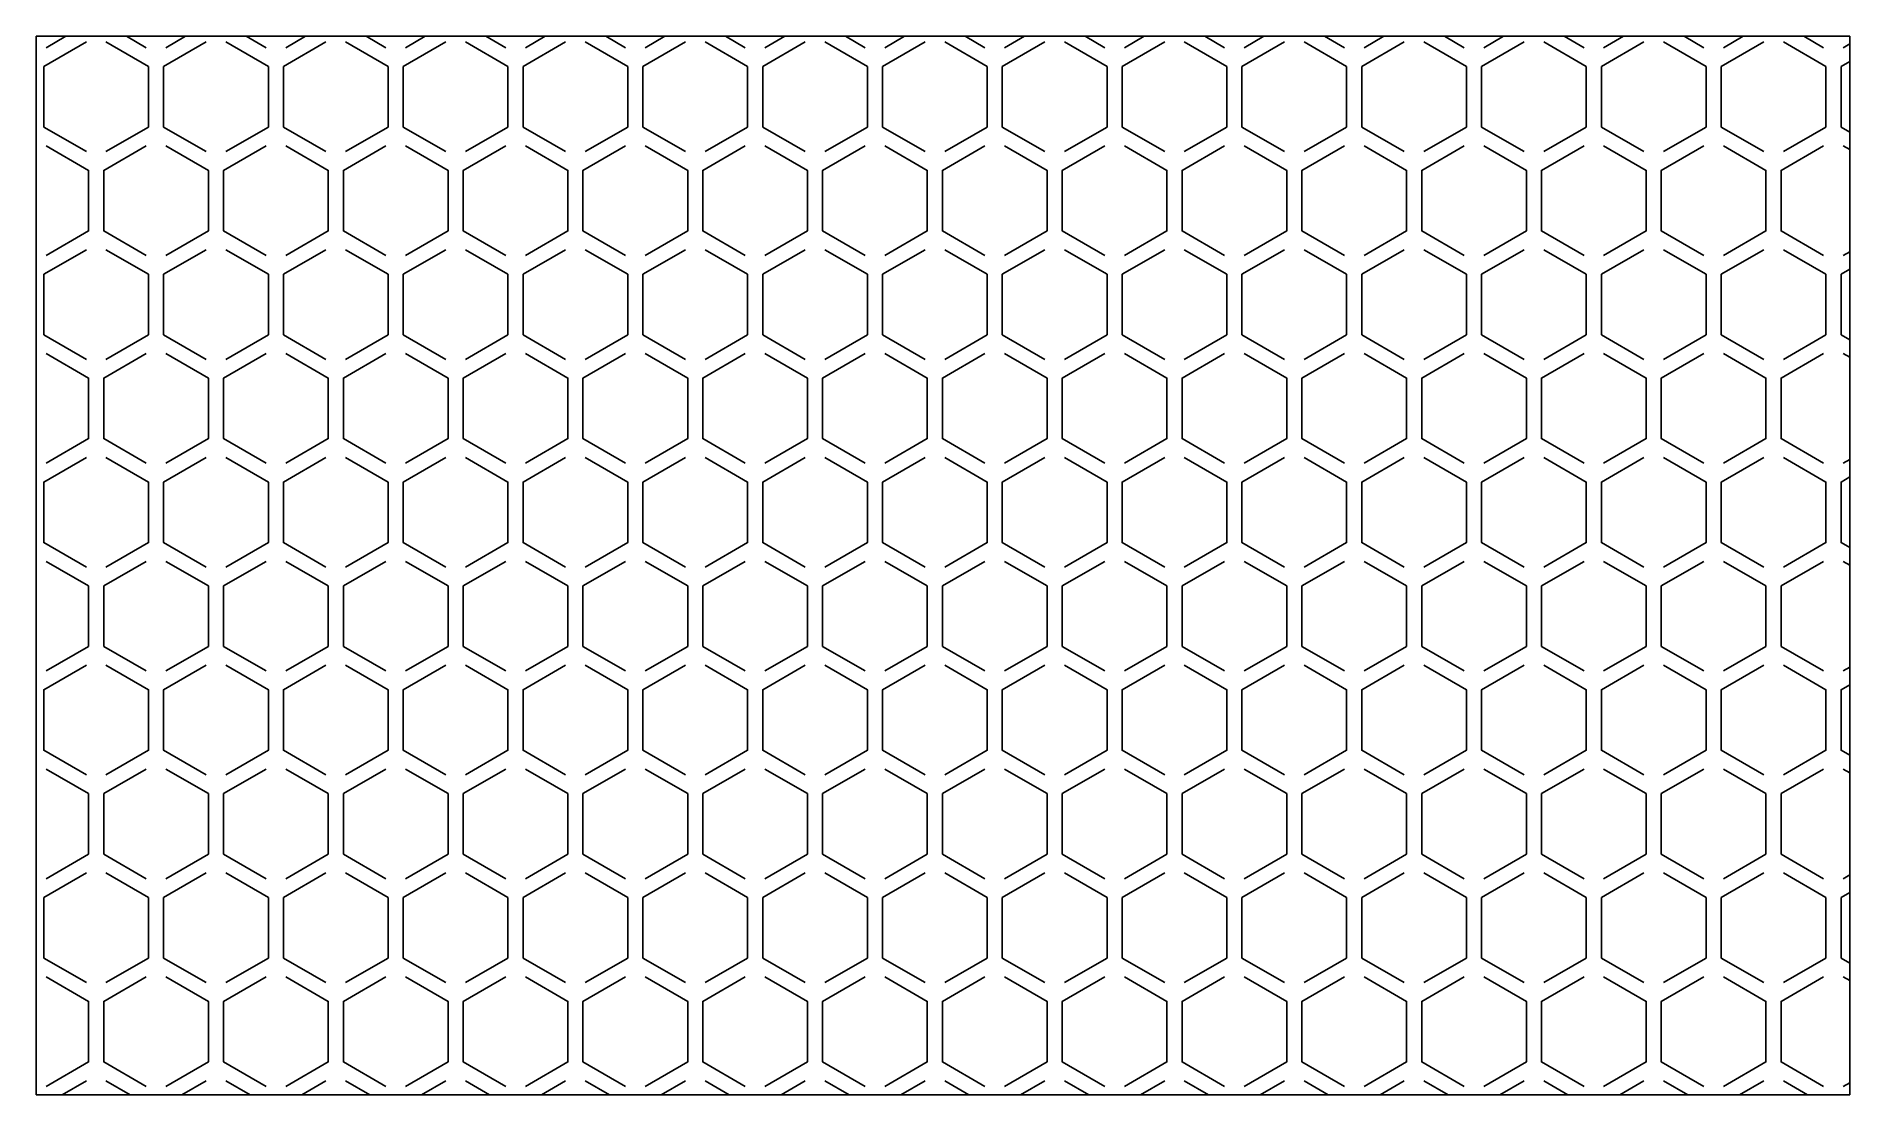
# Model space of a CAD drawing. Header units: millimetres. Extents: x 0 to 120, y 0 to 70.
import ezdxf

# ---------------------------------------------------------------- set-up
doc = ezdxf.new("R2010")
doc.units = ezdxf.units.MM
doc.layers.add('CUT', color=1, linetype='CONTINUOUS')

msp = doc.modelspace()

# ---------------------------------------------------------------- linework, layer by layer
at = {"layer": 'CUT'}
for p, q in [((1.9572, 70), (0.6495, 69.245)), ((5.971, 70), (7.2787, 69.245)), ((9.8854, 70), (8.5777, 69.245)), ((13.8992, 70), (15.2069, 69.245)), ((17.8136, 70), (16.5059, 69.245)), ((21.8274, 70), (23.1351, 69.245)), ((25.7418, 70), (24.4341, 69.245)), ((29.7556, 70), (31.0633, 69.245)), ((33.67, 70), (32.3623, 69.245)), ((37.6838, 70), (38.9915, 69.245)), ((41.5982, 70), (40.2905, 69.245)), ((45.612, 70), (46.9197, 69.245)), ((49.5264, 70), (48.2187, 69.245)), ((53.5402, 70), (54.8479, 69.245)), ((57.4546, 70), (56.1469, 69.245)), ((61.4684, 70), (62.7761, 69.245)), ((65.3828, 70), (64.0751, 69.245)), ((69.3966, 70), (70.7043, 69.245)), ((73.311, 70), (72.0033, 69.245)), ((77.3248, 70), (78.6325, 69.245)), ((81.2392, 70), (79.9316, 69.245)), ((85.253, 70), (86.5607, 69.245)), ((89.1675, 70), (87.8598, 69.245)), ((93.1812, 70), (94.4889, 69.245)), ((97.0957, 70), (95.788, 69.245)), ((101.1094, 70), (102.4171, 69.245)), ((105.0239, 70), (103.7162, 69.245)), ((109.0376, 70), (110.3453, 69.245)), ((112.9521, 70), (111.6444, 69.245)), ((116.9658, 70), (118.2735, 69.245)), ((120, 69.4918), (119.5726, 69.245)), ((119.5726, 62.755), (120, 62.5082)), ((120, 55.7518), (119.5726, 55.505)), ((119.5726, 49.015), (120, 48.7682)), ((120, 42.0118), (119.5726, 41.765)), ((119.5726, 35.275), (120, 35.0282)), ((120, 28.2718), (119.5726, 28.025)), ((119.5726, 21.535), (120, 21.2882)), ((120, 14.5318), (119.5726, 14.285)), ((119.5726, 7.795), (120, 7.5482)), ((3.3146, 0.925), (1.7124, 0)), ((4.6136, 0.925), (6.2158, 0)), ((11.2428, 0.925), (9.6406, 0)), ((12.5418, 0.925), (14.144, 0)), ((19.171, 0.925), (17.5688, 0)), ((20.47, 0.925), (22.0722, 0)), ((27.0992, 0.925), (25.497, 0)), ((28.3982, 0.925), (30.0004, 0)), ((35.0274, 0.925), (33.4252, 0)), ((36.3264, 0.925), (37.9286, 0)), ((42.9556, 0.925), (41.3535, 0)), ((44.2546, 0.925), (45.8568, 0)), ((50.8838, 0.925), (49.2817, 0)), ((52.1828, 0.925), (53.785, 0)), ((58.812, 0.925), (57.2099, 0)), ((60.111, 0.925), (61.7132, 0)), ((66.7402, 0.925), (65.1381, 0)), ((68.0392, 0.925), (69.6414, 0)), ((74.6684, 0.925), (73.0663, 0)), ((75.9674, 0.925), (77.5696, 0)), ((82.5966, 0.925), (80.9945, 0)), ((83.8957, 0.925), (85.4978, 0)), ((90.5248, 0.925), (88.9227, 0)), ((91.8239, 0.925), (93.426, 0)), ((98.453, 0.925), (96.8509, 0)), ((99.7521, 0.925), (101.3542, 0)), ((106.3812, 0.925), (104.7791, 0)), ((107.6803, 0.925), (109.2824, 0)), ((114.3094, 0.925), (112.7073, 0)), ((115.6085, 0.925), (117.2106, 0)), ((120, 0.7918), (119.5726, 0.545))]:
    msp.add_line(p, q, dxfattribs=at)
for points in [[(0, 70), (120, 70), (120, 0), (0, 0), (0, 70)], [(3.3146, 69.625), (0.5, 68), (0.5, 64), (3.3146, 62.375)], [(4.6136, 69.625), (7.4282, 68), (7.4282, 64), (4.6136, 62.375)], [(11.2428, 69.625), (8.4282, 68), (8.4282, 64), (11.2428, 62.375)], [(12.5418, 69.625), (15.3564, 68), (15.3564, 64), (12.5418, 62.375)], [(19.171, 69.625), (16.3564, 68), (16.3564, 64), (19.171, 62.375)], [(20.47, 69.625), (23.2846, 68), (23.2846, 64), (20.47, 62.375)], [(27.0992, 69.625), (24.2846, 68), (24.2846, 64), (27.0992, 62.375)], [(28.3982, 69.625), (31.2128, 68), (31.2128, 64), (28.3982, 62.375)], [(35.0274, 69.625), (32.2128, 68), (32.2128, 64), (35.0274, 62.375)], [(36.3264, 69.625), (39.141, 68), (39.141, 64), (36.3264, 62.375)], [(42.9556, 69.625), (40.141, 68), (40.141, 64), (42.9556, 62.375)], [(44.2546, 69.625), (47.0692, 68), (47.0692, 64), (44.2546, 62.375)], [(50.8838, 69.625), (48.0692, 68), (48.0692, 64), (50.8838, 62.375)], [(52.1828, 69.625), (54.9974, 68), (54.9974, 64), (52.1828, 62.375)], [(58.812, 69.625), (55.9974, 68), (55.9974, 64), (58.812, 62.375)], [(60.111, 69.625), (62.9256, 68), (62.9256, 64), (60.111, 62.375)], [(66.7402, 69.625), (63.9256, 68), (63.9256, 64), (66.7402, 62.375)], [(68.0392, 69.625), (70.8538, 68), (70.8538, 64), (68.0392, 62.375)], [(74.6684, 69.625), (71.8538, 68), (71.8538, 64), (74.6684, 62.375)], [(75.9674, 69.625), (78.782, 68), (78.782, 64), (75.9674, 62.375)], [(82.5966, 69.625), (79.782, 68), (79.782, 64), (82.5966, 62.375)], [(83.8957, 69.625), (86.7102, 68), (86.7102, 64), (83.8957, 62.375)], [(90.5248, 69.625), (87.7102, 68), (87.7102, 64), (90.5248, 62.375)], [(91.8239, 69.625), (94.6384, 68), (94.6384, 64), (91.8239, 62.375)], [(98.453, 69.625), (95.6384, 68), (95.6384, 64), (98.453, 62.375)], [(99.7521, 69.625), (102.5666, 68), (102.5666, 64), (99.7521, 62.375)], [(106.3812, 69.625), (103.5666, 68), (103.5666, 64), (106.3812, 62.375)], [(107.6803, 69.625), (110.4948, 68), (110.4948, 64), (107.6803, 62.375)], [(114.3094, 69.625), (111.4948, 68), (111.4948, 64), (114.3094, 62.375)], [(115.6085, 69.625), (118.423, 68), (118.423, 64), (115.6085, 62.375)], [(120, 68.3331), (119.423, 68), (119.423, 64), (120, 63.6669)], [(0.6495, 62.755), (3.4641, 61.13), (3.4641, 57.13), (0.6495, 55.505)], [(7.2787, 62.755), (4.4641, 61.13), (4.4641, 57.13), (7.2787, 55.505)], [(8.5777, 62.755), (11.3923, 61.13), (11.3923, 57.13), (8.5777, 55.505)], [(15.2069, 62.755), (12.3923, 61.13), (12.3923, 57.13), (15.2069, 55.505)], [(16.5059, 62.755), (19.3205, 61.13), (19.3205, 57.13), (16.5059, 55.505)], [(23.1351, 62.755), (20.3205, 61.13), (20.3205, 57.13), (23.1351, 55.505)], [(24.4341, 62.755), (27.2487, 61.13), (27.2487, 57.13), (24.4341, 55.505)], [(31.0633, 62.755), (28.2487, 61.13), (28.2487, 57.13), (31.0633, 55.505)], [(32.3623, 62.755), (35.1769, 61.13), (35.1769, 57.13), (32.3623, 55.505)], [(38.9915, 62.755), (36.1769, 61.13), (36.1769, 57.13), (38.9915, 55.505)], [(40.2905, 62.755), (43.1051, 61.13), (43.1051, 57.13), (40.2905, 55.505)], [(46.9197, 62.755), (44.1051, 61.13), (44.1051, 57.13), (46.9197, 55.505)], [(48.2187, 62.755), (51.0333, 61.13), (51.0333, 57.13), (48.2187, 55.505)], [(54.8479, 62.755), (52.0333, 61.13), (52.0333, 57.13), (54.8479, 55.505)], [(56.1469, 62.755), (58.9615, 61.13), (58.9615, 57.13), (56.1469, 55.505)], [(62.7761, 62.755), (59.9615, 61.13), (59.9615, 57.13), (62.7761, 55.505)], [(64.0751, 62.755), (66.8897, 61.13), (66.8897, 57.13), (64.0751, 55.505)], [(70.7043, 62.755), (67.8897, 61.13), (67.8897, 57.13), (70.7043, 55.505)], [(72.0033, 62.755), (74.8179, 61.13), (74.8179, 57.13), (72.0033, 55.505)], [(78.6325, 62.755), (75.8179, 61.13), (75.8179, 57.13), (78.6325, 55.505)], [(79.9316, 62.755), (82.7461, 61.13), (82.7461, 57.13), (79.9316, 55.505)], [(86.5607, 62.755), (83.7461, 61.13), (83.7461, 57.13), (86.5607, 55.505)], [(87.8598, 62.755), (90.6743, 61.13), (90.6743, 57.13), (87.8598, 55.505)], [(94.4889, 62.755), (91.6743, 61.13), (91.6743, 57.13), (94.4889, 55.505)], [(95.788, 62.755), (98.6025, 61.13), (98.6025, 57.13), (95.788, 55.505)], [(102.4171, 62.755), (99.6025, 61.13), (99.6025, 57.13), (102.4171, 55.505)], [(103.7162, 62.755), (106.5307, 61.13), (106.5307, 57.13), (103.7162, 55.505)], [(110.3453, 62.755), (107.5307, 61.13), (107.5307, 57.13), (110.3453, 55.505)], [(111.6444, 62.755), (114.4589, 61.13), (114.4589, 57.13), (111.6444, 55.505)], [(118.2735, 62.755), (115.4589, 61.13), (115.4589, 57.13), (118.2735, 55.505)], [(3.3146, 55.885), (0.5, 54.26), (0.5, 50.26), (3.3146, 48.635)], [(4.6136, 55.885), (7.4282, 54.26), (7.4282, 50.26), (4.6136, 48.635)], [(11.2428, 55.885), (8.4282, 54.26), (8.4282, 50.26), (11.2428, 48.635)], [(12.5418, 55.885), (15.3564, 54.26), (15.3564, 50.26), (12.5418, 48.635)], [(19.171, 55.885), (16.3564, 54.26), (16.3564, 50.26), (19.171, 48.635)], [(20.47, 55.885), (23.2846, 54.26), (23.2846, 50.26), (20.47, 48.635)], [(27.0992, 55.885), (24.2846, 54.26), (24.2846, 50.26), (27.0992, 48.635)], [(28.3982, 55.885), (31.2128, 54.26), (31.2128, 50.26), (28.3982, 48.635)], [(35.0274, 55.885), (32.2128, 54.26), (32.2128, 50.26), (35.0274, 48.635)], [(36.3264, 55.885), (39.141, 54.26), (39.141, 50.26), (36.3264, 48.635)], [(42.9556, 55.885), (40.141, 54.26), (40.141, 50.26), (42.9556, 48.635)], [(44.2546, 55.885), (47.0692, 54.26), (47.0692, 50.26), (44.2546, 48.635)], [(50.8838, 55.885), (48.0692, 54.26), (48.0692, 50.26), (50.8838, 48.635)], [(52.1828, 55.885), (54.9974, 54.26), (54.9974, 50.26), (52.1828, 48.635)], [(58.812, 55.885), (55.9974, 54.26), (55.9974, 50.26), (58.812, 48.635)], [(60.111, 55.885), (62.9256, 54.26), (62.9256, 50.26), (60.111, 48.635)], [(66.7402, 55.885), (63.9256, 54.26), (63.9256, 50.26), (66.7402, 48.635)], [(68.0392, 55.885), (70.8538, 54.26), (70.8538, 50.26), (68.0392, 48.635)], [(74.6684, 55.885), (71.8538, 54.26), (71.8538, 50.26), (74.6684, 48.635)], [(75.9674, 55.885), (78.782, 54.26), (78.782, 50.26), (75.9674, 48.635)], [(82.5966, 55.885), (79.782, 54.26), (79.782, 50.26), (82.5966, 48.635)], [(83.8957, 55.885), (86.7102, 54.26), (86.7102, 50.26), (83.8957, 48.635)], [(90.5248, 55.885), (87.7102, 54.26), (87.7102, 50.26), (90.5248, 48.635)], [(91.8239, 55.885), (94.6384, 54.26), (94.6384, 50.26), (91.8239, 48.635)], [(98.453, 55.885), (95.6384, 54.26), (95.6384, 50.26), (98.453, 48.635)], [(99.7521, 55.885), (102.5666, 54.26), (102.5666, 50.26), (99.7521, 48.635)], [(106.3812, 55.885), (103.5666, 54.26), (103.5666, 50.26), (106.3812, 48.635)], [(107.6803, 55.885), (110.4948, 54.26), (110.4948, 50.26), (107.6803, 48.635)], [(114.3094, 55.885), (111.4948, 54.26), (111.4948, 50.26), (114.3094, 48.635)], [(115.6085, 55.885), (118.423, 54.26), (118.423, 50.26), (115.6085, 48.635)], [(120, 54.5931), (119.423, 54.26), (119.423, 50.26), (120, 49.9269)], [(0.6495, 49.015), (3.4641, 47.39), (3.4641, 43.39), (0.6495, 41.765)], [(7.2787, 49.015), (4.4641, 47.39), (4.4641, 43.39), (7.2787, 41.765)], [(8.5777, 49.015), (11.3923, 47.39), (11.3923, 43.39), (8.5777, 41.765)], [(15.2069, 49.015), (12.3923, 47.39), (12.3923, 43.39), (15.2069, 41.765)], [(16.5059, 49.015), (19.3205, 47.39), (19.3205, 43.39), (16.5059, 41.765)], [(23.1351, 49.015), (20.3205, 47.39), (20.3205, 43.39), (23.1351, 41.765)], [(24.4341, 49.015), (27.2487, 47.39), (27.2487, 43.39), (24.4341, 41.765)], [(31.0633, 49.015), (28.2487, 47.39), (28.2487, 43.39), (31.0633, 41.765)], [(32.3623, 49.015), (35.1769, 47.39), (35.1769, 43.39), (32.3623, 41.765)], [(38.9915, 49.015), (36.1769, 47.39), (36.1769, 43.39), (38.9915, 41.765)], [(40.2905, 49.015), (43.1051, 47.39), (43.1051, 43.39), (40.2905, 41.765)], [(46.9197, 49.015), (44.1051, 47.39), (44.1051, 43.39), (46.9197, 41.765)], [(48.2187, 49.015), (51.0333, 47.39), (51.0333, 43.39), (48.2187, 41.765)], [(54.8479, 49.015), (52.0333, 47.39), (52.0333, 43.39), (54.8479, 41.765)], [(56.1469, 49.015), (58.9615, 47.39), (58.9615, 43.39), (56.1469, 41.765)], [(62.7761, 49.015), (59.9615, 47.39), (59.9615, 43.39), (62.7761, 41.765)], [(64.0751, 49.015), (66.8897, 47.39), (66.8897, 43.39), (64.0751, 41.765)], [(70.7043, 49.015), (67.8897, 47.39), (67.8897, 43.39), (70.7043, 41.765)], [(72.0033, 49.015), (74.8179, 47.39), (74.8179, 43.39), (72.0033, 41.765)], [(78.6325, 49.015), (75.8179, 47.39), (75.8179, 43.39), (78.6325, 41.765)], [(79.9316, 49.015), (82.7461, 47.39), (82.7461, 43.39), (79.9316, 41.765)], [(86.5607, 49.015), (83.7461, 47.39), (83.7461, 43.39), (86.5607, 41.765)], [(87.8598, 49.015), (90.6743, 47.39), (90.6743, 43.39), (87.8598, 41.765)], [(94.4889, 49.015), (91.6743, 47.39), (91.6743, 43.39), (94.4889, 41.765)], [(95.788, 49.015), (98.6025, 47.39), (98.6025, 43.39), (95.788, 41.765)], [(102.4171, 49.015), (99.6025, 47.39), (99.6025, 43.39), (102.4171, 41.765)], [(103.7162, 49.015), (106.5307, 47.39), (106.5307, 43.39), (103.7162, 41.765)], [(110.3453, 49.015), (107.5307, 47.39), (107.5307, 43.39), (110.3453, 41.765)], [(111.6444, 49.015), (114.4589, 47.39), (114.4589, 43.39), (111.6444, 41.765)], [(118.2735, 49.015), (115.4589, 47.39), (115.4589, 43.39), (118.2735, 41.765)], [(3.3146, 42.145), (0.5, 40.52), (0.5, 36.52), (3.3146, 34.895)], [(4.6136, 42.145), (7.4282, 40.52), (7.4282, 36.52), (4.6136, 34.895)], [(11.2428, 42.145), (8.4282, 40.52), (8.4282, 36.52), (11.2428, 34.895)], [(12.5418, 42.145), (15.3564, 40.52), (15.3564, 36.52), (12.5418, 34.895)], [(19.171, 42.145), (16.3564, 40.52), (16.3564, 36.52), (19.171, 34.895)], [(20.47, 42.145), (23.2846, 40.52), (23.2846, 36.52), (20.47, 34.895)], [(27.0992, 42.145), (24.2846, 40.52), (24.2846, 36.52), (27.0992, 34.895)], [(28.3982, 42.145), (31.2128, 40.52), (31.2128, 36.52), (28.3982, 34.895)], [(35.0274, 42.145), (32.2128, 40.52), (32.2128, 36.52), (35.0274, 34.895)], [(36.3264, 42.145), (39.141, 40.52), (39.141, 36.52), (36.3264, 34.895)], [(42.9556, 42.145), (40.141, 40.52), (40.141, 36.52), (42.9556, 34.895)], [(44.2546, 42.145), (47.0692, 40.52), (47.0692, 36.52), (44.2546, 34.895)], [(50.8838, 42.145), (48.0692, 40.52), (48.0692, 36.52), (50.8838, 34.895)], [(52.1828, 42.145), (54.9974, 40.52), (54.9974, 36.52), (52.1828, 34.895)], [(58.812, 42.145), (55.9974, 40.52), (55.9974, 36.52), (58.812, 34.895)], [(60.111, 42.145), (62.9256, 40.52), (62.9256, 36.52), (60.111, 34.895)], [(66.7402, 42.145), (63.9256, 40.52), (63.9256, 36.52), (66.7402, 34.895)], [(68.0392, 42.145), (70.8538, 40.52), (70.8538, 36.52), (68.0392, 34.895)], [(74.6684, 42.145), (71.8538, 40.52), (71.8538, 36.52), (74.6684, 34.895)], [(75.9674, 42.145), (78.782, 40.52), (78.782, 36.52), (75.9674, 34.895)], [(82.5966, 42.145), (79.782, 40.52), (79.782, 36.52), (82.5966, 34.895)], [(83.8957, 42.145), (86.7102, 40.52), (86.7102, 36.52), (83.8957, 34.895)], [(90.5248, 42.145), (87.7102, 40.52), (87.7102, 36.52), (90.5248, 34.895)], [(91.8239, 42.145), (94.6384, 40.52), (94.6384, 36.52), (91.8239, 34.895)], [(98.453, 42.145), (95.6384, 40.52), (95.6384, 36.52), (98.453, 34.895)], [(99.7521, 42.145), (102.5666, 40.52), (102.5666, 36.52), (99.7521, 34.895)], [(106.3812, 42.145), (103.5666, 40.52), (103.5666, 36.52), (106.3812, 34.895)], [(107.6803, 42.145), (110.4948, 40.52), (110.4948, 36.52), (107.6803, 34.895)], [(114.3094, 42.145), (111.4948, 40.52), (111.4948, 36.52), (114.3094, 34.895)], [(115.6085, 42.145), (118.423, 40.52), (118.423, 36.52), (115.6085, 34.895)], [(120, 40.8531), (119.423, 40.52), (119.423, 36.52), (120, 36.1869)], [(0.6495, 35.275), (3.4641, 33.65), (3.4641, 29.65), (0.6495, 28.025)], [(7.2787, 35.275), (4.4641, 33.65), (4.4641, 29.65), (7.2787, 28.025)], [(8.5777, 35.275), (11.3923, 33.65), (11.3923, 29.65), (8.5777, 28.025)], [(15.2069, 35.275), (12.3923, 33.65), (12.3923, 29.65), (15.2069, 28.025)], [(16.5059, 35.275), (19.3205, 33.65), (19.3205, 29.65), (16.5059, 28.025)], [(23.1351, 35.275), (20.3205, 33.65), (20.3205, 29.65), (23.1351, 28.025)], [(24.4341, 35.275), (27.2487, 33.65), (27.2487, 29.65), (24.4341, 28.025)], [(31.0633, 35.275), (28.2487, 33.65), (28.2487, 29.65), (31.0633, 28.025)], [(32.3623, 35.275), (35.1769, 33.65), (35.1769, 29.65), (32.3623, 28.025)], [(38.9915, 35.275), (36.1769, 33.65), (36.1769, 29.65), (38.9915, 28.025)], [(40.2905, 35.275), (43.1051, 33.65), (43.1051, 29.65), (40.2905, 28.025)], [(46.9197, 35.275), (44.1051, 33.65), (44.1051, 29.65), (46.9197, 28.025)], [(48.2187, 35.275), (51.0333, 33.65), (51.0333, 29.65), (48.2187, 28.025)], [(54.8479, 35.275), (52.0333, 33.65), (52.0333, 29.65), (54.8479, 28.025)], [(56.1469, 35.275), (58.9615, 33.65), (58.9615, 29.65), (56.1469, 28.025)], [(62.7761, 35.275), (59.9615, 33.65), (59.9615, 29.65), (62.7761, 28.025)], [(64.0751, 35.275), (66.8897, 33.65), (66.8897, 29.65), (64.0751, 28.025)], [(70.7043, 35.275), (67.8897, 33.65), (67.8897, 29.65), (70.7043, 28.025)], [(72.0033, 35.275), (74.8179, 33.65), (74.8179, 29.65), (72.0033, 28.025)], [(78.6325, 35.275), (75.8179, 33.65), (75.8179, 29.65), (78.6325, 28.025)], [(79.9316, 35.275), (82.7461, 33.65), (82.7461, 29.65), (79.9316, 28.025)], [(86.5607, 35.275), (83.7461, 33.65), (83.7461, 29.65), (86.5607, 28.025)], [(87.8598, 35.275), (90.6743, 33.65), (90.6743, 29.65), (87.8598, 28.025)], [(94.4889, 35.275), (91.6743, 33.65), (91.6743, 29.65), (94.4889, 28.025)], [(95.788, 35.275), (98.6025, 33.65), (98.6025, 29.65), (95.788, 28.025)], [(102.4171, 35.275), (99.6025, 33.65), (99.6025, 29.65), (102.4171, 28.025)], [(103.7162, 35.275), (106.5307, 33.65), (106.5307, 29.65), (103.7162, 28.025)], [(110.3453, 35.275), (107.5307, 33.65), (107.5307, 29.65), (110.3453, 28.025)], [(111.6444, 35.275), (114.4589, 33.65), (114.4589, 29.65), (111.6444, 28.025)], [(118.2735, 35.275), (115.4589, 33.65), (115.4589, 29.65), (118.2735, 28.025)], [(3.3146, 28.405), (0.5, 26.78), (0.5, 22.78), (3.3146, 21.155)], [(4.6136, 28.405), (7.4282, 26.78), (7.4282, 22.78), (4.6136, 21.155)], [(11.2428, 28.405), (8.4282, 26.78), (8.4282, 22.78), (11.2428, 21.155)], [(12.5418, 28.405), (15.3564, 26.78), (15.3564, 22.78), (12.5418, 21.155)], [(19.171, 28.405), (16.3564, 26.78), (16.3564, 22.78), (19.171, 21.155)], [(20.47, 28.405), (23.2846, 26.78), (23.2846, 22.78), (20.47, 21.155)], [(27.0992, 28.405), (24.2846, 26.78), (24.2846, 22.78), (27.0992, 21.155)], [(28.3982, 28.405), (31.2128, 26.78), (31.2128, 22.78), (28.3982, 21.155)], [(35.0274, 28.405), (32.2128, 26.78), (32.2128, 22.78), (35.0274, 21.155)], [(36.3264, 28.405), (39.141, 26.78), (39.141, 22.78), (36.3264, 21.155)], [(42.9556, 28.405), (40.141, 26.78), (40.141, 22.78), (42.9556, 21.155)], [(44.2546, 28.405), (47.0692, 26.78), (47.0692, 22.78), (44.2546, 21.155)], [(50.8838, 28.405), (48.0692, 26.78), (48.0692, 22.78), (50.8838, 21.155)], [(52.1828, 28.405), (54.9974, 26.78), (54.9974, 22.78), (52.1828, 21.155)], [(58.812, 28.405), (55.9974, 26.78), (55.9974, 22.78), (58.812, 21.155)], [(60.111, 28.405), (62.9256, 26.78), (62.9256, 22.78), (60.111, 21.155)], [(66.7402, 28.405), (63.9256, 26.78), (63.9256, 22.78), (66.7402, 21.155)], [(68.0392, 28.405), (70.8538, 26.78), (70.8538, 22.78), (68.0392, 21.155)], [(74.6684, 28.405), (71.8538, 26.78), (71.8538, 22.78), (74.6684, 21.155)], [(75.9674, 28.405), (78.782, 26.78), (78.782, 22.78), (75.9674, 21.155)], [(82.5966, 28.405), (79.782, 26.78), (79.782, 22.78), (82.5966, 21.155)], [(83.8957, 28.405), (86.7102, 26.78), (86.7102, 22.78), (83.8957, 21.155)], [(90.5248, 28.405), (87.7102, 26.78), (87.7102, 22.78), (90.5248, 21.155)], [(91.8239, 28.405), (94.6384, 26.78), (94.6384, 22.78), (91.8239, 21.155)], [(98.453, 28.405), (95.6384, 26.78), (95.6384, 22.78), (98.453, 21.155)], [(99.7521, 28.405), (102.5666, 26.78), (102.5666, 22.78), (99.7521, 21.155)], [(106.3812, 28.405), (103.5666, 26.78), (103.5666, 22.78), (106.3812, 21.155)], [(107.6803, 28.405), (110.4948, 26.78), (110.4948, 22.78), (107.6803, 21.155)], [(114.3094, 28.405), (111.4948, 26.78), (111.4948, 22.78), (114.3094, 21.155)], [(115.6085, 28.405), (118.423, 26.78), (118.423, 22.78), (115.6085, 21.155)], [(120, 27.1131), (119.423, 26.78), (119.423, 22.78), (120, 22.4469)], [(0.6495, 21.535), (3.4641, 19.91), (3.4641, 15.91), (0.6495, 14.285)], [(7.2787, 21.535), (4.4641, 19.91), (4.4641, 15.91), (7.2787, 14.285)], [(8.5777, 21.535), (11.3923, 19.91), (11.3923, 15.91), (8.5777, 14.285)], [(15.2069, 21.535), (12.3923, 19.91), (12.3923, 15.91), (15.2069, 14.285)], [(16.5059, 21.535), (19.3205, 19.91), (19.3205, 15.91), (16.5059, 14.285)], [(23.1351, 21.535), (20.3205, 19.91), (20.3205, 15.91), (23.1351, 14.285)], [(24.4341, 21.535), (27.2487, 19.91), (27.2487, 15.91), (24.4341, 14.285)], [(31.0633, 21.535), (28.2487, 19.91), (28.2487, 15.91), (31.0633, 14.285)], [(32.3623, 21.535), (35.1769, 19.91), (35.1769, 15.91), (32.3623, 14.285)], [(38.9915, 21.535), (36.1769, 19.91), (36.1769, 15.91), (38.9915, 14.285)], [(40.2905, 21.535), (43.1051, 19.91), (43.1051, 15.91), (40.2905, 14.285)], [(46.9197, 21.535), (44.1051, 19.91), (44.1051, 15.91), (46.9197, 14.285)], [(48.2187, 21.535), (51.0333, 19.91), (51.0333, 15.91), (48.2187, 14.285)], [(54.8479, 21.535), (52.0333, 19.91), (52.0333, 15.91), (54.8479, 14.285)], [(56.1469, 21.535), (58.9615, 19.91), (58.9615, 15.91), (56.1469, 14.285)], [(62.7761, 21.535), (59.9615, 19.91), (59.9615, 15.91), (62.7761, 14.285)], [(64.0751, 21.535), (66.8897, 19.91), (66.8897, 15.91), (64.0751, 14.285)], [(70.7043, 21.535), (67.8897, 19.91), (67.8897, 15.91), (70.7043, 14.285)], [(72.0033, 21.535), (74.8179, 19.91), (74.8179, 15.91), (72.0033, 14.285)], [(78.6325, 21.535), (75.8179, 19.91), (75.8179, 15.91), (78.6325, 14.285)], [(79.9316, 21.535), (82.7461, 19.91), (82.7461, 15.91), (79.9316, 14.285)], [(86.5607, 21.535), (83.7461, 19.91), (83.7461, 15.91), (86.5607, 14.285)], [(87.8598, 21.535), (90.6743, 19.91), (90.6743, 15.91), (87.8598, 14.285)], [(94.4889, 21.535), (91.6743, 19.91), (91.6743, 15.91), (94.4889, 14.285)], [(95.788, 21.535), (98.6025, 19.91), (98.6025, 15.91), (95.788, 14.285)], [(102.4171, 21.535), (99.6025, 19.91), (99.6025, 15.91), (102.4171, 14.285)], [(103.7162, 21.535), (106.5307, 19.91), (106.5307, 15.91), (103.7162, 14.285)], [(110.3453, 21.535), (107.5307, 19.91), (107.5307, 15.91), (110.3453, 14.285)], [(111.6444, 21.535), (114.4589, 19.91), (114.4589, 15.91), (111.6444, 14.285)], [(118.2735, 21.535), (115.4589, 19.91), (115.4589, 15.91), (118.2735, 14.285)], [(3.3146, 14.665), (0.5, 13.04), (0.5, 9.04), (3.3146, 7.415)], [(4.6136, 14.665), (7.4282, 13.04), (7.4282, 9.04), (4.6136, 7.415)], [(11.2428, 14.665), (8.4282, 13.04), (8.4282, 9.04), (11.2428, 7.415)], [(12.5418, 14.665), (15.3564, 13.04), (15.3564, 9.04), (12.5418, 7.415)], [(19.171, 14.665), (16.3564, 13.04), (16.3564, 9.04), (19.171, 7.415)], [(20.47, 14.665), (23.2846, 13.04), (23.2846, 9.04), (20.47, 7.415)], [(27.0992, 14.665), (24.2846, 13.04), (24.2846, 9.04), (27.0992, 7.415)], [(28.3982, 14.665), (31.2128, 13.04), (31.2128, 9.04), (28.3982, 7.415)], [(35.0274, 14.665), (32.2128, 13.04), (32.2128, 9.04), (35.0274, 7.415)], [(36.3264, 14.665), (39.141, 13.04), (39.141, 9.04), (36.3264, 7.415)], [(42.9556, 14.665), (40.141, 13.04), (40.141, 9.04), (42.9556, 7.415)], [(44.2546, 14.665), (47.0692, 13.04), (47.0692, 9.04), (44.2546, 7.415)], [(50.8838, 14.665), (48.0692, 13.04), (48.0692, 9.04), (50.8838, 7.415)], [(52.1828, 14.665), (54.9974, 13.04), (54.9974, 9.04), (52.1828, 7.415)], [(58.812, 14.665), (55.9974, 13.04), (55.9974, 9.04), (58.812, 7.415)], [(60.111, 14.665), (62.9256, 13.04), (62.9256, 9.04), (60.111, 7.415)], [(66.7402, 14.665), (63.9256, 13.04), (63.9256, 9.04), (66.7402, 7.415)], [(68.0392, 14.665), (70.8538, 13.04), (70.8538, 9.04), (68.0392, 7.415)], [(74.6684, 14.665), (71.8538, 13.04), (71.8538, 9.04), (74.6684, 7.415)], [(75.9674, 14.665), (78.782, 13.04), (78.782, 9.04), (75.9674, 7.415)], [(82.5966, 14.665), (79.782, 13.04), (79.782, 9.04), (82.5966, 7.415)], [(83.8957, 14.665), (86.7102, 13.04), (86.7102, 9.04), (83.8957, 7.415)], [(90.5248, 14.665), (87.7102, 13.04), (87.7102, 9.04), (90.5248, 7.415)], [(91.8239, 14.665), (94.6384, 13.04), (94.6384, 9.04), (91.8239, 7.415)], [(98.453, 14.665), (95.6384, 13.04), (95.6384, 9.04), (98.453, 7.415)], [(99.7521, 14.665), (102.5666, 13.04), (102.5666, 9.04), (99.7521, 7.415)], [(106.3812, 14.665), (103.5666, 13.04), (103.5666, 9.04), (106.3812, 7.415)], [(107.6803, 14.665), (110.4948, 13.04), (110.4948, 9.04), (107.6803, 7.415)], [(114.3094, 14.665), (111.4948, 13.04), (111.4948, 9.04), (114.3094, 7.415)], [(115.6085, 14.665), (118.423, 13.04), (118.423, 9.04), (115.6085, 7.415)], [(120, 13.3731), (119.423, 13.04), (119.423, 9.04), (120, 8.7069)], [(0.6495, 7.795), (3.4641, 6.17), (3.4641, 2.17), (0.6495, 0.545)], [(7.2787, 7.795), (4.4641, 6.17), (4.4641, 2.17), (7.2787, 0.545)], [(8.5777, 7.795), (11.3923, 6.17), (11.3923, 2.17), (8.5777, 0.545)], [(15.2069, 7.795), (12.3923, 6.17), (12.3923, 2.17), (15.2069, 0.545)], [(16.5059, 7.795), (19.3205, 6.17), (19.3205, 2.17), (16.5059, 0.545)], [(23.1351, 7.795), (20.3205, 6.17), (20.3205, 2.17), (23.1351, 0.545)], [(24.4341, 7.795), (27.2487, 6.17), (27.2487, 2.17), (24.4341, 0.545)], [(31.0633, 7.795), (28.2487, 6.17), (28.2487, 2.17), (31.0633, 0.545)], [(32.3623, 7.795), (35.1769, 6.17), (35.1769, 2.17), (32.3623, 0.545)], [(38.9915, 7.795), (36.1769, 6.17), (36.1769, 2.17), (38.9915, 0.545)], [(40.2905, 7.795), (43.1051, 6.17), (43.1051, 2.17), (40.2905, 0.545)], [(46.9197, 7.795), (44.1051, 6.17), (44.1051, 2.17), (46.9197, 0.545)], [(48.2187, 7.795), (51.0333, 6.17), (51.0333, 2.17), (48.2187, 0.545)], [(54.8479, 7.795), (52.0333, 6.17), (52.0333, 2.17), (54.8479, 0.545)], [(56.1469, 7.795), (58.9615, 6.17), (58.9615, 2.17), (56.1469, 0.545)], [(62.7761, 7.795), (59.9615, 6.17), (59.9615, 2.17), (62.7761, 0.545)], [(64.0751, 7.795), (66.8897, 6.17), (66.8897, 2.17), (64.0751, 0.545)], [(70.7043, 7.795), (67.8897, 6.17), (67.8897, 2.17), (70.7043, 0.545)], [(72.0033, 7.795), (74.8179, 6.17), (74.8179, 2.17), (72.0033, 0.545)], [(78.6325, 7.795), (75.8179, 6.17), (75.8179, 2.17), (78.6325, 0.545)], [(79.9316, 7.795), (82.7461, 6.17), (82.7461, 2.17), (79.9316, 0.545)], [(86.5607, 7.795), (83.7461, 6.17), (83.7461, 2.17), (86.5607, 0.545)], [(87.8598, 7.795), (90.6743, 6.17), (90.6743, 2.17), (87.8598, 0.545)], [(94.4889, 7.795), (91.6743, 6.17), (91.6743, 2.17), (94.4889, 0.545)], [(95.788, 7.795), (98.6025, 6.17), (98.6025, 2.17), (95.788, 0.545)], [(102.4171, 7.795), (99.6025, 6.17), (99.6025, 2.17), (102.4171, 0.545)], [(103.7162, 7.795), (106.5307, 6.17), (106.5307, 2.17), (103.7162, 0.545)], [(110.3453, 7.795), (107.5307, 6.17), (107.5307, 2.17), (110.3453, 0.545)], [(111.6444, 7.795), (114.4589, 6.17), (114.4589, 2.17), (111.6444, 0.545)], [(118.2735, 7.795), (115.4589, 6.17), (115.4589, 2.17), (118.2735, 0.545)]]:
    msp.add_lwpolyline(points, dxfattribs=at)

doc.saveas('drawing.dxf')
